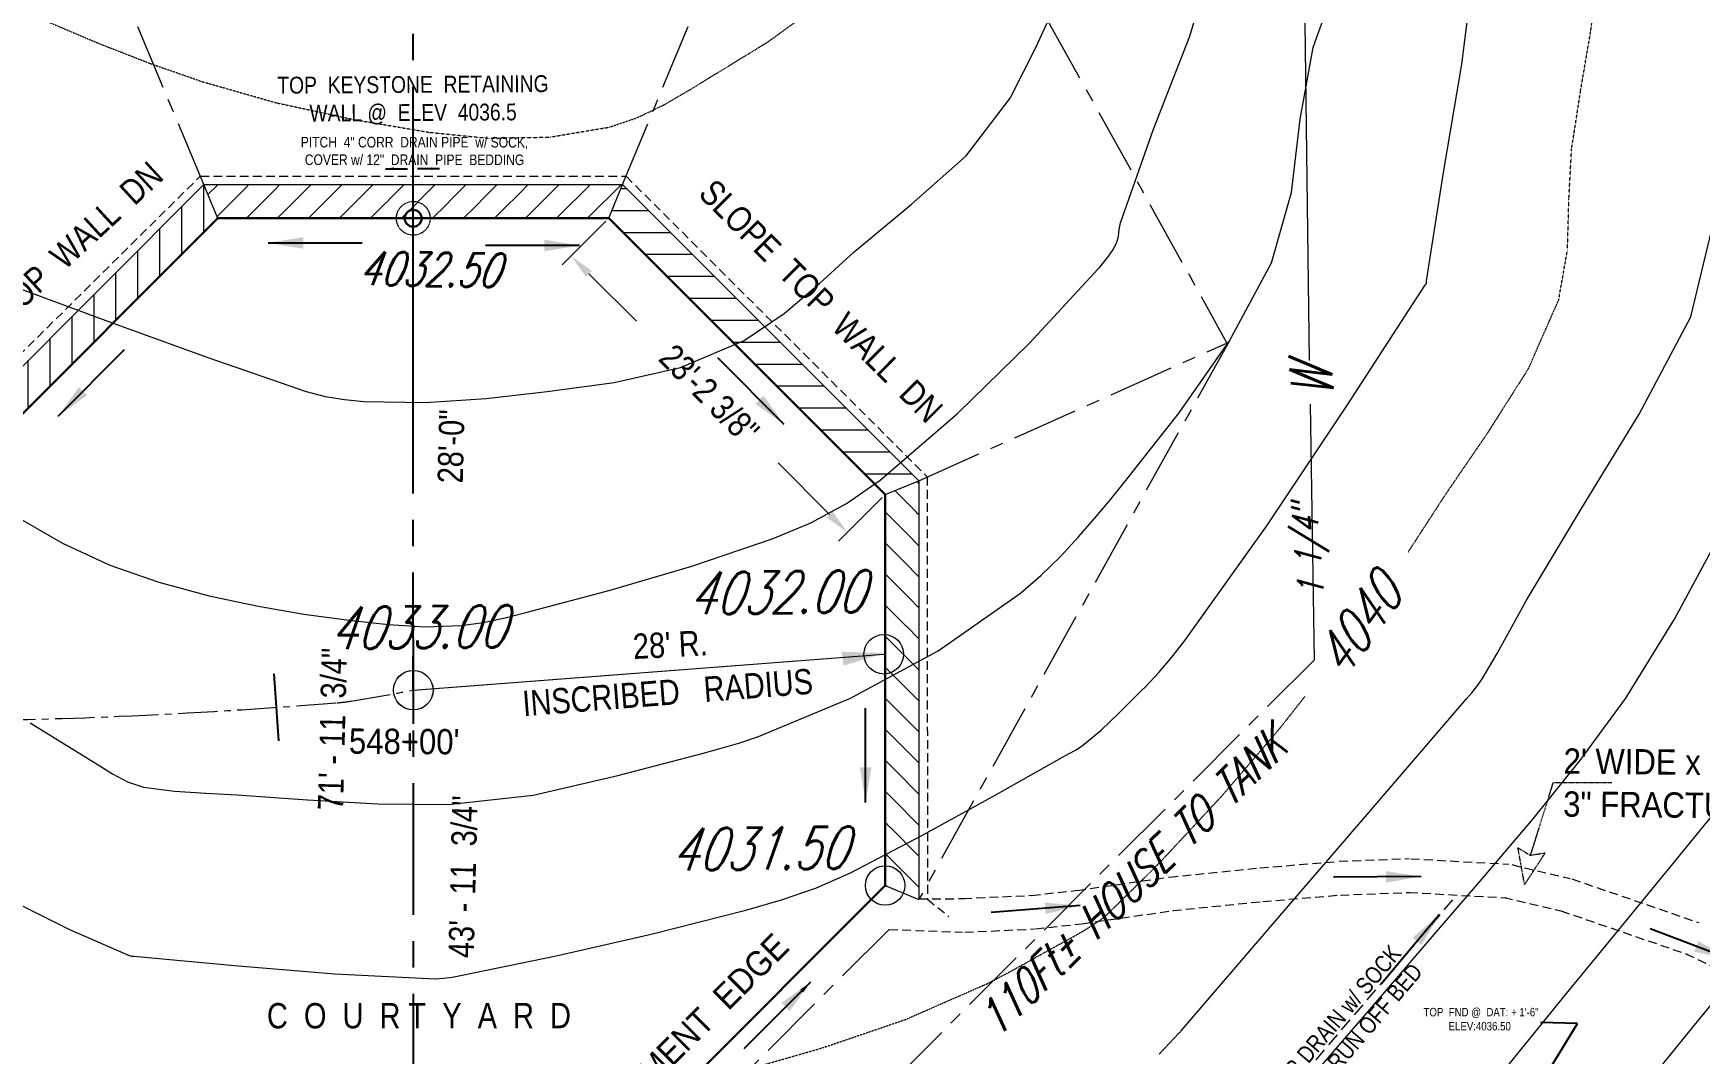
# Model space of a CAD drawing. Header units: inches. Extents: x 2775 to 17527, y 515 to 14737.
# Drawn here: x 8597 to 9784, y 3337 to 4064 of the extents above; entities that cross this region are included whole.
import ezdxf
from ezdxf.enums import TextEntityAlignment as Align

# ---------------------------------------------------------------- set-up
doc = ezdxf.new("R2010")
doc.units = ezdxf.units.IN
doc.header["$LTSCALE"] = 0.5
doc.header["$MEASUREMENT"] = 0
doc.header["$PDMODE"] = 1
for name, pattern in [('CENTER', [2, 1.25, -0.25, 0.25, -0.25]), ('CENTER2', [1.125, 0.75, -0.125, 0.125, -0.125]), ('HIDDEN', [0.375, 0.25, -0.125])]:
    doc.linetypes.add(name, pattern=pattern)
doc.layers.get('0').update_dxf_attribs({"linetype": 'CONTINUOUS'})
doc.layers.get('Defpoints').update_dxf_attribs({"linetype": 'CONTINUOUS'})
for name, color, linetype, lineweight in [('ARCHENT RD', 3, 'CENTER', 20), ('CONTROL', 6, 'CENTER', 25), ('D-CL', 5, 'CENTER2', 9), ('FOOTING TILE', 3, 'HIDDEN', 20), ('GRID', 1, 'CENTER', 35), ('LAYOUT', 6, 'CENTER', 25), ('Object', 4, 'CONTINUOUS', 30), ('VX-TOPO-MAJR', 1, 'HIDDEN', 20), ('VX-TOPO-MINR', 7, 'CONTINUOUS', 5)]:
    doc.layers.add(name, color=color, linetype=linetype, lineweight=lineweight)
for name, color, linetype in [('C-ANNO', 250, 'CONTINUOUS'), ('D-SCRATCH', 4, 'CONTINUOUS'), ('FOUNDATION TEXT', 7, 'CONTINUOUS'), ('LLMASONRY', 12, 'CONTINUOUS'), ('TEXT', 7, 'CONTINUOUS')]:
    doc.layers.add(name, color=color, linetype=linetype)
doc.styles.add('ARCHENT', font='technical.ttf', dxfattribs={"height": 6})
doc.styles.add('ARCHENTLTD', font='technical.ttf', dxfattribs={"height": 6})
doc.styles.add('BEI', font='romans.shx', dxfattribs={"width": 0.75})
doc.styles.add('EXIST', font='romans.shx', dxfattribs={"width": 0.75, "oblique": 20, "height": 12})
doc.styles.add('SPHAND', font='SPHAND', dxfattribs={"bigfont": 'SPHAND'})
doc.linetypes.add('2inWATER', pattern='A,1,-0.08,["2\'\'",BEI,S=0.16,R=0,X=0,Y=-0.08],-0.25,0.8,-0.08,["W",BEI,S=0.16,R=0,X=0,Y=-0.08],-0.25', length=2.46)
doc.dimstyles.new('ARCHENTLTD', dxfattribs={"dimtxt": 12, "dimasz": 6, "dimexe": 9, "dimexo": 3, "dimgap": 1, "dimtad": 0, "dimdec": 3, "dimzin": 1, "dimdsep": 46, "dimlunit": 4, "dimtxsty": 'ARCHENT', "dimcen": 6, "dimadec": 3, "dimazin": 0, "dimtfac": 1, "dimtdec": 3, "dimtofl": 0, "dimtmove": 0, "dimatfit": 3, "dimfxl": 1, "dimfrac": 2, "dimtolj": 1, "dimtzin": 0, "dimarcsym": 0})
doc.dimstyles.get("Standard").update_dxf_attribs({"dimscale": 50, "dimtxt": 0.18, "dimasz": 0.18, "dimexe": 0.18, "dimexo": 0.0625, "dimgap": 0.09, "dimtad": 0, "dimtoh": 1, "dimzin": 0, "dimdsep": 46, "dimtxsty": 'BEI', "dimcen": 0.09, "dimclrd": 256, "dimclre": 256, "dimclrt": 256, "dimadec": 1, "dimazin": 0, "dimtfac": 1, "dimtofl": 0, "dimtmove": 0, "dimatfit": 3, "dimfxl": 1, "dimtolj": 1, "dimtzin": 0, "dimlwd": -1, "dimlwe": -1, "dimarcsym": 0})

# ---------------------------------------------------------------- blocks, each defined once
blk = doc.blocks.new('F-LGPIN')
at = {"linetype": 'Continuous'}
blk.add_circle((0, 0), 0.0391, dxfattribs=at)
blk = doc.blocks.new('*D20')
at = {"layer": 'Defpoints', "color": 0, "lineweight": 20, "ltscale": 50, "transparency": 16777216}
for p in [(6836, 3664.7, -44590.3), (10029.3, 3306.1, -44590.3), (8945.5, 2814.6), (10029.3, 2344.7, -44590.3), (7516.4, 2264.2, -44590.3)]:
    blk.add_point(p, dxfattribs=at)
at = {"layer": 'LAYOUT', "ltscale": 50, "transparency": 16777216}
for start, end in [(9.2836, 15.9025), (344.1589, 350.7778)]:
    blk.add_arc((8868.2, 2824.7), 78, start, end, dxfattribs=at)
at = {"layer": 'LAYOUT', "lineweight": 20, "ltscale": 50, "transparency": 16777216}
for points in [[(8941.8, 2845.6), (8944.6, 2846.5), (8940.2, 2854.5)], [(8944.6, 2802.9), (8941.8, 2803.9), (8940.2, 2794.9)]]:
    blk.add_solid(points, dxfattribs=at)
at = {"layer": 'LAYOUT', "color": 6, "ltscale": 50, "transparency": 16777216, "insert": (8946.2, 2824.7), "char_height": 6.25, "attachment_point": 5, "rotation": 270.0307, "style": 'BEI'}
blk.add_mtext('\\A1;45.0°', dxfattribs=at)
blk = doc.blocks.new('*D21')
at = {"layer": 'Defpoints', "color": 0, "lineweight": 20, "ltscale": 50, "transparency": 16777216}
for p in [(8868.2, 3932, -44590.3), (10029.6, 3306.2, -44590.3), (8923.4, 2879.8), (7516.6, 2264.3, -44590.3), (8868.5, 2086, -44590.3)]:
    blk.add_point(p, dxfattribs=at)
at = {"layer": 'LAYOUT', "ltscale": 50, "transparency": 16777216}
for start, end in [(65.4639, 83.3705), (29.1593, 47.0659)]:
    blk.add_arc((8868.4, 2824.8), 77.7, start, end, dxfattribs=at)
at = {"layer": 'LAYOUT', "lineweight": 20, "ltscale": 50, "transparency": 16777216}
for points in [[(8877.3, 2900.5), (8877.5, 2903.5), (8868.4, 2902.5)], [(8937.6, 2863.3), (8934.9, 2862), (8940.2, 2854.5)]]:
    blk.add_solid(points, dxfattribs=at)
at = {"layer": 'LAYOUT', "color": 6, "lineweight": 9, "ltscale": 50, "transparency": 16777216, "insert": (8911.6, 2889.4), "char_height": 6.25, "attachment_point": 5, "rotation": 326.2649, "style": 'BEI'}
blk.add_mtext('\\A1;67.5°', dxfattribs=at)
blk = doc.blocks.new('Tick')
at = {"layer": 'D-SCRATCH'}
blk.add_line((0, -2), (0, 2), dxfattribs=at)

msp = doc.modelspace()

# ---------------------------------------------------------------- hatches: boundary and pattern name
at = {"layer": 'D-CL', "linetype": 'Continuous', "lineweight": 9, "ltscale": 75}
h = msp.add_hatch(dxfattribs=at)
h.set_pattern_fill('ANSI31', scale=125, angle=45, style=0)
edge = h.paths.add_edge_path()
edge.add_line((8517.756, 3754.785), (8718.854, 3955.891))
edge.add_line((8532.004, 3735.032), (8728.8, 3931.892))
edge.add_line((8532.004, 3735.032), (8517.756, 3754.785))
edge.add_line((8728.776, 3931.886), (8718.82, 3955.877))
h = msp.add_hatch(dxfattribs=at)
h.set_pattern_fill('ANSI31', scale=125, style=0)
edge = h.paths.add_edge_path()
edge.add_line((8728.8, 3931.892), (9007.156, 3931.938))
edge.add_line((8718.854, 3955.891), (9017.094, 3955.94))
edge.add_line((8728.776, 3931.886), (8718.82, 3955.877))
edge.add_line((9007.156, 3931.938), (9017.089, 3955.941))
h = msp.add_hatch(dxfattribs=at)
h.set_pattern_fill('ANSI31', scale=125, angle=315, style=0)
edge = h.paths.add_edge_path()
edge.add_line((9007.156, 3931.938), (9204.016, 3735.142))
edge.add_line((9017.094, 3955.94), (9228.015, 3745.087))
edge.add_line((9007.156, 3931.938), (9017.089, 3955.941))
edge.add_line((9203.965, 3735.147), (9227.963, 3745.091))
h = msp.add_hatch(dxfattribs=at)
h.set_pattern_fill('ANSI31', scale=125, angle=270, style=0)
edge = h.paths.add_edge_path()
edge.add_line((9203.965, 3735.147), (9204.011, 3456.806))
edge.add_line((9228.015, 3745.087), (9228.063, 3446.848))
edge.add_line((9203.965, 3735.147), (9227.963, 3745.091))
edge.add_line((9204.061, 3456.785), (9228.063, 3446.848))

# ---------------------------------------------------------------- linework, layer by layer
at = {"layer": 'ARCHENT RD', "color": 4, "lineweight": 20, "ltscale": 75}
for p, q in [((9017.089, 3955.941), (9173.98, 4335.074)), ((9173.98, 4335.074), (9447.48, 3843.08)), ((8718.82, 3955.877), (8568.21, 4316.15, 0.049)), ((9227.979, 3745.052), (9447.48, 3843.08)), ((9449.253, 3844.749, 3938.474), (9228.071, 3446.961)), ((9206.817, 3425.603), (8982.043, 3200.836))]:
    msp.add_line(p, q, dxfattribs=at)
at = {"layer": 'ARCHENT RD', "color": 5, "linetype": '2inWATER', "lineweight": 20, "ltscale": 500}
for p, q in [((9502.068, 4126.076, -24), (9506.053, 3830.622, -24)), ((9506.718, 3799.5, -24), (9509.451, 3617.353, -24))]:
    msp.add_line(p, q, dxfattribs=at)
at = {"layer": 'ARCHENT RD', "color": 7, "linetype": 'Continuous', "ltscale": 7.5}
for p, q in [((8517.756, 3754.785, -48406.064), (8718.854, 3955.891)), ((8718.854, 3955.891), (9017.094, 3955.94)), ((9017.094, 3955.94), (9228.015, 3745.087)), ((9228.015, 3745.087), (9228.063, 3446.848))]:
    msp.add_line(p, q, dxfattribs=at)
at = {"layer": 'ARCHENT RD', "color": 7, "linetype": 'Continuous', "lineweight": 9, "ltscale": 50}
for p, q in [((8728.776, 3931.886), (8718.82, 3955.877)), ((9007.156, 3931.938), (9017.089, 3955.941))]:
    msp.add_line(p, q, dxfattribs=at)
at = {"layer": 'ARCHENT RD', "color": 7, "linetype": 'Continuous', "lineweight": 30, "ltscale": 7.5}
for p, q in [((8532.004, 3735.032), (8728.8, 3931.892)), ((8728.8, 3931.892), (9007.156, 3931.938)), ((9007.156, 3931.938), (9204.016, 3735.142)), ((9203.965, 3735.147), (9204.011, 3456.806)), ((9204.011, 3456.806), (8965.073, 3217.791))]:
    msp.add_line(p, q, dxfattribs=at)
at = {"layer": 'ARCHENT RD', "color": 7, "linetype": 'Continuous', "ltscale": 75}
for p, q in [((9005.035, 3929.816), (8973.966, 3898.737)), ((8993.059, 3892.376), (9026.891, 3858.555)), ((9164.459, 3721.032), (9127.798, 3757.681)), ((9201.895, 3733.02), (9170.826, 3701.941))]:
    msp.add_line(p, q, dxfattribs=at)
at = {"layer": 'ARCHENT RD', "color": 6, "linetype": 'Continuous', "ltscale": 7.5}
for p, q in [((9204.016, 3735.142), (9204.061, 3456.785)), ((9204.061, 3456.785), (9007.266, 3259.926))]:
    msp.add_line(p, q, dxfattribs=at)
at = {"layer": 'ARCHENT RD', "color": 3, "linetype": 'Continuous', "lineweight": 9, "ltscale": 7.5}
msp.add_line((8868.001, 3595.922), (9203.032, 3621.508), dxfattribs=at)
at = {"layer": 'ARCHENT RD', "color": 7, "linetype": 'Continuous', "lineweight": 9, "ltscale": 7.5}
msp.add_line((8868.001, 3595.922), (9203.012, 3621.507), dxfattribs=at)
at = {"layer": 'ARCHENT RD', "color": 6, "linetype": 'Continuous', "lineweight": 9, "ltscale": 7.5}
msp.add_line((8868.033, 3595.909), (9203.063, 3621.495), dxfattribs=at)
at = {"layer": 'ARCHENT RD', "color": 5, "lineweight": 20, "ltscale": 75}
msp.add_line((9509.451, 3617.353), (8969.302, 3077.222), dxfattribs=at)
at = {"layer": 'ARCHENT RD', "color": 4, "lineweight": 20}
for p, q in [((9663.601, 3478.217), (9679.894, 3530.251)), ((9679.894, 3530.251), (9721.647, 3530.291)), ((9654.679, 3483.729), (9663.601, 3478.217)), ((9659.407, 3457.432), (9654.679, 3483.729)), ((9659.407, 3457.432), (9673.963, 3479.838)), ((9673.963, 3479.838), (9663.601, 3478.217))]:
    msp.add_line(p, q, dxfattribs=at)
at = {"layer": 'ARCHENT RD', "color": 4, "linetype": 'HIDDEN', "lineweight": 20, "ltscale": 50}
for p, q in [((9406.388, 3462.832), (9470.677, 3469.348)), ((9470.891, 3469.368), (9526.794, 3474.022)), ((9527.335, 3474.055), (9577.133, 3475.944)), ((9578.378, 3475.861), (9648.199, 3471.982)), ((9650.293, 3471.678), (9691.969, 3461.829)), ((9308.445, 3449.788), (9341.094, 3453.409)), ((9340.702, 3453.359), (9405.884, 3462.77)), ((9693.111, 3461.498), (9783.396, 3430.452)), ((9228.063, 3447.249), (9261.11, 3447.516)), ((9259.581, 3447.542), (9309.211, 3449.848)), ((9408.808, 3438.954), (9473.097, 3445.47)), ((9472.882, 3445.451), (9528.785, 3450.105)), ((9528.245, 3450.072), (9578.043, 3451.961)), ((9577.046, 3451.898), (9646.868, 3448.019)), ((9644.773, 3448.322), (9686.449, 3438.472)), ((9344.132, 3429.606), (9409.313, 3439.016)), ((9685.307, 3438.802), (9775.591, 3407.756)), ((9206.817, 3425.603), (9259.166, 3423.595)), ((9260.695, 3423.568), (9310.325, 3425.874)), ((9311.091, 3425.934), (9343.74, 3429.556)), ((9774.298, 3408.287), (9826.334, 3383.294))]:
    msp.add_line(p, q, dxfattribs=at)
at = {"layer": 'ARCHENT RD', "color": 3}
msp.add_circle((8867.978, 3931.915), 12, dxfattribs=at)
at = {"layer": 'ARCHENT RD', "color": 7, "linetype": 'Continuous', "lineweight": 25, "ltscale": 75}
for points in [[(8995.18, 3894.498), (8990.938, 3890.254), (8980.329, 3905.102)], [(9166.58, 3723.154), (9162.338, 3718.91), (9177.189, 3708.306)]]:
    msp.add_solid(points, dxfattribs=at)
at = {"layer": 'ARCHENT RD', "color": 7, "linetype": 'Continuous', "lineweight": -3, "ltscale": 150}
msp.add_solid([(9174.393, 3613.359, -44590.391), (9203.446, 3622.356, -44590.391), (9173.045, 3623.268, -44590.391)], dxfattribs=at)
at = {"layer": 'C-ANNO', "color": 7, "linetype": 'Continuous', "lineweight": 9, "ltscale": 50}
for p, q in [((9203.965, 3735.147), (9227.963, 3745.091)), ((9204.061, 3456.785), (9228.063, 3446.848))]:
    msp.add_line(p, q, dxfattribs=at)
at = {"layer": 'CONTROL', "color": 6, "linetype": 'CENTER', "lineweight": 25, "ltscale": 150}
msp.add_line((8867.978, 3931.915), (8867.914, 4325.539), dxfattribs=at)
at = {"layer": 'D-CL', "ltscale": 75}
msp.add_lwpolyline([(6720.554, 4086.457, 0.00758032), (6824.11, 4019.801, 0.00798766), (6924.308, 3959.633, 0.00602465), (7086.845, 3868.128, 0.02099905), (7134.847, 3844.423, 0.00980431), (7184.166, 3823.739, 0.00281078), (7357.948, 3755.958, 0.00373548), (7510.915, 3698.592, 0.00796278), (7583.288, 3673.366, 0.03306164), (7686.586, 3646.618, 0.01536069), (7913.248, 3610.841, 0.00402193), (8026.776, 3597.407, 0.00569887), (8107.068, 3589.484, 0.01274223), (8287.411, 3578.385, 0.00954553), (8528.552, 3574.311, 0.01048414), (8658.385, 3577.319, 0.00876155), (8813.484, 3586.894, 0.02123512), (8823.708, 3588.144, 0.00486143), (8868.001, 3595.922)], format="xyb", dxfattribs=at)
at = {"layer": 'FOOTING TILE', "ltscale": 50}
for p, q in [((8513.669, 3761.406), (8716.289, 3961.931)), ((8716.289, 3961.931), (9019.555, 3961.899)), ((9019.555, 3961.899), (9233.968, 3747.89)), ((9233.968, 3747.89), (9234.142, 3447.107)), ((9234.142, 3447.107), (9249.328, 3434.83))]:
    msp.add_line(p, q, dxfattribs=at)
at = {"layer": 'GRID', "color": 1, "linetype": 'Continuous', "lineweight": 30, "ltscale": 50}
msp.add_circle((8867.947, 3931.908), 6, dxfattribs=at)
at = {"layer": 'LAYOUT', "color": 6, "ltscale": 150}
for p in [(8868.279, 2085.893), (8867.997, 3811.915)]:
    msp.add_line(p, (8867.978, 3931.915), dxfattribs=at)
at = {"layer": 'Object', "color": 7, "linetype": 'HIDDEN', "lineweight": 20, "ltscale": 75}
msp.add_line((9428.637, 3236.423), (9611.165, 3449.984), dxfattribs=at)
at = {"layer": 'VX-TOPO-MAJR'}
for points in [[(8587.936, 4080.297), (8609.943, 4070.923), (8645.516, 4055.818), (8681.379, 4041.894), (8717.977, 4029.141), (8771.184, 4013.97), (8824.932, 4002.375), (8879.22, 3993.143), (8922.22, 3988.847), (8965.475, 3989.76), (9007.737, 3996.848), (9027.601, 4003.569), (9046.641, 4012.793), (9065.29, 4023.667), (9120.439, 4057.465), (9171.711, 4094.543), (9214.998, 4140.998), (9219.098, 4148.243)], [(9576.616, 3694.429), (9577.254, 3695.389), (9603.263, 3735.422), (9633.559, 3779.693), (9662.168, 3824.825), (9683.711, 3873.885), (9689.945, 3909.419), (9690.942, 3945.463), (9692.907, 3981.325), (9699.412, 4023.426), (9706.575, 4065.53), (9711.94, 4107.845), (9710.324, 4148.013), (9710.056, 4149.93)], [(9096.187, 3323.063), (9157.806, 3340.747), (9218.345, 3361.349), (9276.963, 3387.046), (9291.518, 3394.674), (9305.855, 3402.586), (9320.142, 3410.618), (9332.658, 3417.427), (9345.088, 3424.363), (9357.064, 3432.126), (9362.149, 3436.301), (9366.874, 3440.865), (9371.528, 3445.51), (9381.572, 3455.295), (9391.547, 3465.135), (9401.407, 3475.11), (9443.923, 3520.689), (9484.485, 3567.962), (9502.946, 3591.369)], [(9096.187, 3323.063), (9157.806, 3340.747), (9218.345, 3361.349), (9276.963, 3387.046), (9291.518, 3394.674), (9305.855, 3402.586), (9320.142, 3410.618), (9332.658, 3417.427), (9345.088, 3424.363), (9357.064, 3432.126), (9362.149, 3436.301), (9366.874, 3440.865), (9371.528, 3445.51), (9381.572, 3455.295), (9391.547, 3465.135), (9401.407, 3475.11), (9443.923, 3520.689), (9484.485, 3567.962), (9502.946, 3591.369)]]:
    msp.add_lwpolyline(points, dxfattribs=at)
at = {"layer": 'VX-TOPO-MINR', "ltscale": 50}
for points in [[(8581.818, 3721.554), (8618.07, 3700.667), (8651.88, 3684.991), (8686.79, 3672.776), (8722.678, 3663.134), (8756.338, 3655.902), (8790.099, 3650.099), (8824.304, 3645.472), (8850.368, 3642.621), (8876.334, 3641.057), (8902.114, 3641.924), (8917.835, 3644.173), (8933.473, 3647.516), (8949.069, 3651.39), (9008.088, 3667.053), (9066.356, 3684.318), (9124.185, 3703.86), (9150.997, 3714.971), (9176.463, 3728.721), (9200.371, 3745.522), (9255.467, 3792.927), (9306.823, 3843.082), (9355.82, 3895.859), (9356.873, 3897.066), (9357.897, 3898.29), (9358.906, 3899.535), (9362.575, 3904.204), (9365.965, 3909.047), (9368.799, 3914.273), (9370.132, 3919.013), (9370.721, 3923.932), (9371.596, 3928.759), (9395.154, 3995.35), (9421.08, 4061.533), (9441.015, 4129.336)], [(8585.178, 3444.444), (8623.167, 3425.605), (8661.969, 3408.551), (8662.977, 3408.143), (8663.985, 3407.739), (8664.993, 3407.334), (8665.44, 3407.144), (8665.887, 3406.953), (8666.344, 3406.778), (8667.227, 3406.588), (8668.134, 3406.532), (8669.042, 3406.488), (8740.564, 3399.822), (8812.061, 3393.822), (8883.528, 3390.417), (8889.605, 3390.736), (8895.659, 3391.681), (8901.683, 3392.864), (8969.751, 3406.75), (9037.4, 3422.079), (9104.737, 3439.354), (9130.164, 3446.651), (9155.144, 3455.152), (9179.332, 3465.755), (9230.204, 3492.418), (9280.316, 3520.072), (9330.254, 3548.145), (9335.12, 3550.792), (9339.953, 3553.488), (9344.609, 3556.507), (9357.843, 3567.373), (9370.138, 3579.25), (9382.25, 3591.34), (9384.549, 3593.58), (9386.833, 3595.832), (9389.09, 3598.115), (9398.822, 3608.549), (9408.108, 3619.371), (9416.956, 3630.59), (9476.375, 3713.54), (9532.736, 3798.364), (9588.383, 3884.016), (9588.809, 3884.64), (9589.212, 3885.275), (9589.516, 3885.966), (9589.603, 3886.466), (9589.617, 3886.974), (9589.645, 3887.479), (9601.552, 3964.54), (9614.662, 4041.608), (9624.483, 4119.061)], [(8584.989, 3882.866), (8653.559, 3857.44), (8722.32, 3832.679), (8791.723, 3808.689), (8805.169, 3805.064), (8818.901, 3802.836), (8832.783, 3801.553), (8876.412, 3800.826), (8919.959, 3803.67), (8963.274, 3808.603), (9011.134, 3815.086), (9058.268, 3825.592), (9103.675, 3844.971), (9132.024, 3864.148), (9157.339, 3885.59), (9182.069, 3908.115), (9222.563, 3941.841), (9261.664, 3976.469), (9293.047, 4017.44), (9311.644, 4053.951), (9328.454, 4091.026)], [(8595.067, 3572.775), (8643.607, 3542.791), (8653.9, 3536.346), (8664.502, 3530.598), (8675.88, 3526.941), (8697.999, 3524.014), (8720.147, 3522.495), (8742.35, 3521.316), (8792.569, 3517.871), (8842.749, 3514.955), (8892.742, 3514.458), (8953.465, 3521.262), (9013.649, 3535.074), (9073.676, 3550.934), (9087.207, 3554.525), (9100.567, 3558.484), (9113.826, 3562.964), (9179.458, 3590.163), (9241.794, 3623.82), (9300.317, 3664.947), (9315.016, 3677.595), (9328.718, 3690.977), (9341.791, 3705.058), (9352.945, 3717.84), (9363.797, 3730.805), (9374.482, 3743.996), (9413.346, 3793.446), (9449.253, 3844.749), (9479.274, 3900.104), (9493.391, 3950.313), (9499.631, 4002.419), (9508.901, 4053.544), (9517.399, 4077.564)], [(9399.15, 3336.846), (9413.46, 3351.831), (9413.551, 3351.91), (9413.643, 3351.987), (9413.728, 3352.071), (9414.099, 3352.498), (9414.468, 3352.926), (9414.837, 3353.355), (9482.544, 3432.062), (9550.221, 3510.793), (9617.87, 3589.554), (9621.737, 3594.019), (9625.488, 3598.58), (9628.874, 3603.411), (9639.846, 3622.121), (9650.251, 3641.119), (9660.7, 3660.076), (9700.652, 3726.434), (9741.101, 3792.565), (9777.905, 3861.805), (9794.355, 3930.772)], [(9491.549, 3301.575), (9524.042, 3339.349), (9559.551, 3380.627), (9595.043, 3421.916), (9630.521, 3463.221), (9665.524, 3504.419), (9699.461, 3546.496), (9731.402, 3590.262), (9766.147, 3646.469), (9797.509, 3704.52)]]:
    msp.add_lwpolyline(points, dxfattribs=at)
at = {"layer": 'VX-TOPO-MINR'}
for points in [[(9648.386, 3329.626), (9687.221, 3377.355), (9726.181, 3424.985), (9765.16, 3472.605), (9804.054, 3520.302)], [(9755.704, 3327.038), (9776.213, 3352.048), (9796.583, 3377.176)]]:
    msp.add_lwpolyline(points, dxfattribs=at)

# ---------------------------------------------------------------- block references
at = {"layer": 'ARCHENT RD', "xscale": 359.9856000000019, "yscale": 359.9856, "zscale": 359.9855999999982, "rotation": 4.367222222223363}
for p in [(9203.012, 3621.507, -48406.064), (8868.001, 3595.922, -48406.064), (9204.011, 3456.806, -2.212)]:
    msp.add_blockref('F-LGPIN', p, dxfattribs=at)
at = {"layer": 'ARCHENT RD', "color": 6, "xscale": 360.0064188206345, "yscale": 360.0064188206345, "zscale": 360.0064188206345, "rotation": 4.367222222222193}
msp.add_blockref('F-LGPIN', (8868.033, 3595.909, -44590.391), dxfattribs=at)
at = {"layer": 'Object', "xscale": 11.99999999999514, "yscale": 12, "zscale": 12}
for p, rotation in [((8868.033, 3595.909), 0.06670870013668545), ((8770.605, 3583.701), 3.980963076772934)]:
    msp.add_blockref('Tick', p, dxfattribs=dict(at, rotation=rotation))

# ---------------------------------------------------------------- texts
at = {"layer": 'ARCHENT RD', "color": 7, "linetype": 'Continuous', "ltscale": 75, "char_height": 18, "attachment_point": 5, "style": 'ARCHENT'}
for s, insert, rotation in [('SLOPE  TOP  WALL  DN', (8600.135, 3888.656), 42.587695), ('SLOPE  TOP  WALL  DN', (9158.323, 3872.922), 315.009444), ('\\A1;23\'-2 3/8"', (9078.759, 3806.704), 315.009332)]:
    msp.add_mtext(s, dxfattribs=dict(at, insert=insert, rotation=rotation))
at = {"layer": 'FOOTING TILE', "ltscale": 50, "insert": (8868.859, 3979.802), "char_height": 7.5, "attachment_point": 5, "rotation": 359.966389, "style": 'ARCHENT'}
msp.add_mtext('PITCH  4" CORR  DRAIN PIPE  w/ SOCK,\\PCOVER w/ 12"  DRAIN  PIPE  BEDDING', dxfattribs=at)
at = {"layer": 'FOUNDATION TEXT', "ltscale": 50, "insert": (9627.456, 3361.623), "char_height": 6, "attachment_point": 5, "style": 'ARCHENT'}
msp.add_mtext(' TOP  FND @  DAT: + 1\'-6"\\PELEV:4036.50', dxfattribs=at)
at = {"layer": 'TEXT', "style": 'EXIST', "oblique": 20, "width": 0.75}
msp.add_text('4040', height=28.8005, rotation=54.441869, dxfattribs=at).set_placement((9541.057, 3641.987, 3890.473), align=Align.MIDDLE_CENTER)
at = {"layer": 'TEXT', "style": 'SPHAND', "width": 0.92}
for s, height, rotation, p in [("548+00'", 17.9993, 359.604787, (8822.107, 3550.69, -55852.845)), ('PAVEMENT  EDGE', 17.99928, 44.908865, (8997.4, 3272.524, -86831.031))]:
    msp.add_text(s, height=height, rotation=rotation, dxfattribs=at).set_placement(p)
at = {"layer": 'TEXT', "color": 4, "style": 'SPHAND', "width": 0.92}
for s, p in [("2' WIDE x 50' LONG RUNOFF TROUGH", (9687.089, 3536.478, -44734.394)), ('3" FRACTURED CONC RIPRAP', (9686.841, 3505.894, -44734.394))]:
    msp.add_text(s, height=18.00032, rotation=359.461027, dxfattribs=at).set_placement(p)
at = {"layer": 'TEXT', "color": 3}
for s, insert, char_height, attachment_point, rotation, style in [('TOP  KEYSTONE  RETAINING  \\PWALL @  ELEV  4036.5\\P  ', (8867.867, 4006.025), 12, 5, 0.344722, 'ARCHENTLTD'), ('4032.50', (8829.208, 3908.357), 24, 1, 359.112778, 'EXIST'), ('4032.00', (9063.528, 3679.788), 30, 1, 0.679167, 'EXIST'), ('4033.00', (8807.975, 3654.938), 30, 1, 0.679167, 'EXIST'), ('4031.50', (9051.214, 3497.367), 30, 1, 0.679167, 'EXIST')]:
    msp.add_mtext(s, dxfattribs=dict(at, insert=insert, char_height=char_height, attachment_point=attachment_point, rotation=rotation, style=style))
at = {"layer": 'TEXT'}
for s, insert, char_height, attachment_point, rotation, style in [('{\\C5;W}', (9493.945, 3801.808), 30.0005, 1, 94.929444, 'EXIST'), ('\\A1;28\'-0"\\P  ', (8886.515, 3795.962), 18, 3, 88.575278, 'ARCHENTLTD'), ('{\\C5;1 1/4" }', (9498.93, 3661.246), 18.00032, 1, 94.929444, 'EXIST'), ("28' R.\\P  ", (9051.747, 3613.291), 18, 5, 2.947371, 'ARCHENTLTD'), ('\\A1;71\' - 11  3/4"\\P  ', (8802.82, 3626.198), 18, 3, 88.575278, 'ARCHENTLTD'), ('INSCRIBED   RADIUS\\P  ', (9050.297, 3579.31), 18, 5, 4.469501, 'ARCHENTLTD'), ('{\\C5; 110Ft± HOUSE TO TANK }', (9258.04, 3355.811), 24, 1, 44.635833, 'EXIST'), ('\\A1;43\' - 11  3/4"\\P  ', (8895.86, 3521.016), 18, 3, 88.575278, 'ARCHENTLTD'), (' 4" PERF CORR DRAIN w/ SOCK\\PTO RUN OFF BED\\P  ', (9563.278, 3415.613), 12, 3, 49.467222, 'ARCHENTLTD'), ('C  O  U  R T  Y  A  R  D\\P  ', (8980.292, 3373.19), 18, 3, 0.019167, 'ARCHENTLTD')]:
    msp.add_mtext(s, dxfattribs=dict(at, insert=insert, char_height=char_height, attachment_point=attachment_point, rotation=rotation, style=style))

# ---------------------------------------------------------------- dimensions: what is measured, and where the dimension line sits
at = {"layer": 'LAYOUT', "color": 6, "lineweight": 9, "ltscale": 150}
dim = msp.add_angular_dim_2l(base=(8923.354, 2879.751), line1=((8868.536, 2086, -44590.391), (8868.236, 3932.022, -44590.391)), line2=((10029.585, 3306.238, -44590.391), (7516.613, 2264.281, -44590.391)), dimstyle='Standard', override={"dimtxt": 0.125, "dimclrd": 256, "dimclre": 256, "dimclrt": 6}, dxfattribs=at)
dim.commit()
dim.dimension.update_dxf_attribs({"geometry": '*D21', "text_midpoint": (8911.576, 2889.412, -0.07)})
at = {"layer": 'LAYOUT', "color": 6, "ltscale": 150}
dim = msp.add_angular_dim_2l(base=(8945.491, 2814.557), line1=((10029.327, 3306.131, -44590.391), (7516.355, 2264.174, -44590.391)), line2=((10029.327, 2344.7, -44590.391), (6835.999, 3664.748, -44590.391)), dimstyle='Standard', override={"dimtxt": 0.125, "dimclrd": 256, "dimclre": 256, "dimclrt": 6}, dxfattribs=at)
dim.commit()
dim.dimension.update_dxf_attribs({"geometry": '*D20', "text_midpoint": (8946.152, 2824.729, -0.07)})

# ---------------------------------------------------------------- leaders
at = {"layer": 'FOOTING TILE', "color": 3, "linetype": 'Continuous', "ltscale": 50}
for points in [[(8848.253, 3967.201), (8863.903, 3967.201)], [(8886.564, 3967.197), (8870.914, 3967.2)]]:
    msp.add_leader(points, dimstyle='ARCHENTLTD', override={"dimgap": 1, "dimtad": 0}, dxfattribs=at)
at = {"layer": 'FOUNDATION TEXT', "ltscale": 10}
msp.add_leader([(9643.849, 3271.481, -3866.473), (9697.176, 3358.473, -3866.473), (9670.773, 3359.261, -3866.473)], dimstyle='ARCHENTLTD', override={"dimgap": 1, "dimtad": 0}, dxfattribs=at)
at = {"layer": 'LLMASONRY', "color": 7, "linetype": 'Continuous', "lineweight": -3, "ltscale": 50}
for points, override in [([(8764.569, 3914.374, -48406.064), (8831.587, 3914.374, -48406.064)], {"dimasz": 0.5, "dimgap": 0.09, "dimtad": 0}), ([(8986.386, 3912.557, -48406.064), (8919.368, 3912.557, -48406.064)], {"dimasz": 0.5, "dimgap": 0.09, "dimtad": 0}), ([(8615.129, 3791.019, -48406.064), (8662.332, 3838.593, -48406.064)], {"dimasz": 0.5, "dimgap": 0.09, "dimtad": 0}), ([(9132.155, 3785.01, -44419.589), (9084.945, 3832.576, -44419.589)], {"dimasz": 0.5, "dimgap": 0.09, "dimtad": 0}), ([(9190.143, 3515.999, -48406.064), (9190.143, 3583.017, -48406.064)], {"dimasz": 0.5, "dimgap": 0.09, "dimtad": 0}), ([(9585.664, 3463.161, -3815.673), (9523.288, 3462.753, -3815.673)], {"dimasz": 0.5, "dimgap": 0.09, "dimtad": 0}), ([(9342.881, 3442.498, -3815.673), (9279.499, 3437.541, -3815.673)], {"dimasz": 0.5, "dimgap": 0.09, "dimtad": 0}), ([(9598.866, 3436.237, -3815.673), (9557.324, 3386.648, -3815.673)], {"dimasz": 0.5, "dimgap": 0.09, "dimtad": 0}), ([(9804.993, 3404.584, 2.799), (9748.906, 3426.086, 2.799)], {"dimasz": 0.5, "dimgap": 0.09, "dimtad": 0}), ([(9150.818, 3387.954, -48406.064), (9103.429, 3340.566, -48406.064)], {"dimasz": 0.5, "dimgap": 0.09, "dimtad": 0}), ([(9150.865, 3387.955, -44590.391), (9103.474, 3340.564, -44590.391)], {"dimgap": 0.09, "dimtad": 0})]:
    msp.add_leader(points, dimstyle='Standard', override=override, dxfattribs=at)
at = {"layer": 'LLMASONRY', "color": 6, "linetype": 'Continuous', "lineweight": -3, "ltscale": 50}
msp.add_leader([(9150.865, 3387.929, -44590.391), (9103.474, 3340.538, -44590.391)], dimstyle='Standard', override={"dimgap": 0.09, "dimtad": 0}, dxfattribs=at)

doc.saveas('drawing.dxf')
